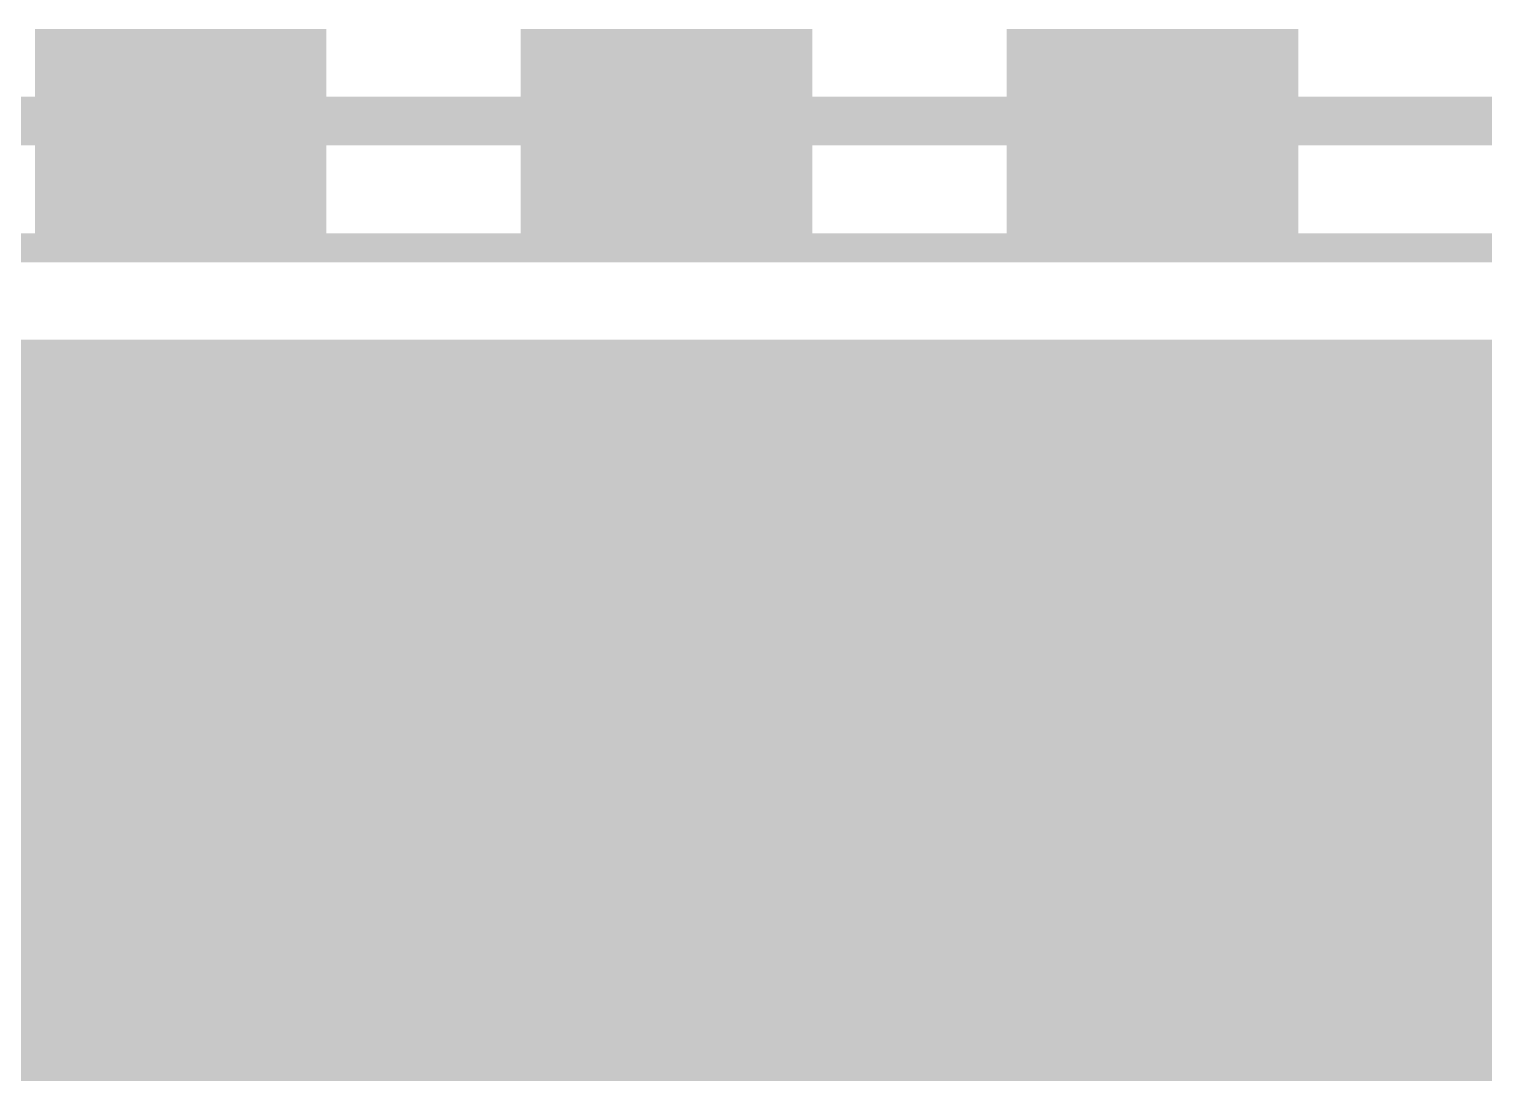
# Model space of a CAD drawing. Extents: x 0 to 10.8, y 0 to 6.1.
# Drawn here: x 7.1135 to 7.4129, y 5.8868 to 6.1016 of the extents above; entities that cross this region are included whole.
import ezdxf

# ---------------------------------------------------------------- set-up
doc = ezdxf.new("R2010")
doc.units = 0
for name, color, linetype in [('1', 22, 'CONTINUOUS'), ('16', 175, 'CONTINUOUS'), ('20', 7, 'CONTINUOUS'), ('21', 253, 'CONTINUOUS')]:
    doc.layers.add(name, color=color, linetype=linetype)

# ---------------------------------------------------------------- blocks, each defined once
blk = doc.blocks.new('RECT')
blk.add_solid([(-0.5, -0.5), (0.5, -0.5), (-0.5, 0.5), (0.5, 0.5)])

msp = doc.modelspace()

# ---------------------------------------------------------------- linework, layer by layer
at = {"layer": '1', "const_width": 0.016}
for points in [[(6.568744, 6.029677), (9.49424, 6.029677)], [(6.568744, 6.016), (9.49424, 6.016)], [(6.568744, 6), (9.49424, 6)], [(6.568744, 5.984), (9.49424, 5.984)], [(6.568744, 5.968), (9.49424, 5.968)], [(6.568744, 5.952), (9.49424, 5.952)], [(6.568744, 5.936), (9.49424, 5.936)], [(6.568744, 5.92), (9.49424, 5.92)], [(6.568744, 5.904), (9.49424, 5.904)], [(6.568744, 5.888), (9.49424, 5.888)]]:
    msp.add_lwpolyline(points, dxfattribs=at)
at = {"layer": '16', "const_width": 0.016}
for points in [[(6.568744, 6.029677), (9.49424, 6.029677)], [(6.568744, 6.016), (9.49424, 6.016)], [(6.568744, 6), (9.49424, 6)], [(6.568744, 5.984), (9.49424, 5.984)], [(6.568744, 5.968), (9.49424, 5.968)], [(6.568744, 5.952), (9.49424, 5.952)], [(6.568744, 5.936), (9.49424, 5.936)], [(6.568744, 5.92), (9.49424, 5.92)], [(6.568744, 5.904), (9.49424, 5.904)], [(6.568744, 5.888), (9.49424, 5.888)]]:
    msp.add_lwpolyline(points, dxfattribs=at)
at = {"layer": '20', "const_width": 0.01}
msp.add_lwpolyline([(9.54724, 6.082677), (6.515748, 6.082677)], dxfattribs=at)
at = {"layer": '21'}
for points, const_width in [([(6.864685, 6.056567), (7.724685, 6.056567)], 0.006), ([(7.151173, 6.024102), (7.136161, 6.016598)], 0.005), ([(7.251173, 6.024102), (7.22115, 6.024102)], 0.005), ([(7.22115, 6.024102), (7.22115, 6.001583)], 0.005), ([(7.343665, 6.024102), (7.32115, 6.001583)], 0.005), ([(7.343665, 5.979067), (7.343665, 6.024102)], 0.005), ([(7.136161, 6.016598), (7.12115, 6.001583)], 0.005), ([(7.22115, 6.001583), (7.236161, 6.009091)], 0.005), ([(7.236161, 6.009091), (7.243665, 6.009091)], 0.005), ([(7.243665, 6.009091), (7.251173, 6.001583)], 0.005), ([(7.12115, 6.001583), (7.12115, 5.986571)], 0.005), ([(7.143665, 6.001583), (7.12115, 6.001583)], 0.005), ([(7.151173, 5.994079), (7.143665, 6.001583)], 0.005), ([(7.251173, 6.001583), (7.251173, 5.986571)], 0.005), ([(7.32115, 6.001583), (7.351173, 6.001583)], 0.005), ([(7.151173, 5.986571), (7.151173, 5.994079)], 0.005), ([(7.12115, 5.986571), (7.128654, 5.979067)], 0.005), ([(7.143665, 5.979067), (7.151173, 5.986571)], 0.005), ([(7.228654, 5.979067), (7.22115, 5.986571)], 0.005), ([(7.251173, 5.986571), (7.243665, 5.979067)], 0.005), ([(7.128654, 5.979067), (7.143665, 5.979067)], 0.005), ([(7.243665, 5.979067), (7.228654, 5.979067)], 0.005)]:
    msp.add_lwpolyline(points, dxfattribs=dict(at, const_width=const_width))
at = {"layer": '21', "const_width": 0.0025}
for points in [[(7.151732, 6.022984, 1), (7.150614, 6.02522)], [(7.22115, 6.025352, 1), (7.22115, 6.022852)], [(7.2224, 6.024102, 1), (7.2199, 6.024102)], [(7.251173, 6.022852, 1), (7.251173, 6.025352)], [(7.344915, 6.024102, 1), (7.342415, 6.024102)], [(7.344549, 6.023219, 1), (7.342781, 6.024986)], [(7.135603, 6.017717, 1), (7.13672, 6.01548)], [(7.137045, 6.015715, 1), (7.135277, 6.017482)], [(7.236161, 6.010341, 1), (7.236161, 6.007841)], [(7.236721, 6.007973, 1), (7.235602, 6.010209)], [(7.244549, 6.009974, 1), (7.242781, 6.008207)], [(7.243665, 6.007841, 1), (7.243665, 6.010341)], [(7.1224, 6.001583, 1), (7.1199, 6.001583)], [(7.12115, 6.002833, 1), (7.12115, 6.000333)], [(7.120266, 6.002466, 1), (7.122034, 6.000699)], [(7.144549, 6.002467, 1), (7.142782, 6.000699)], [(7.143665, 6.000333, 1), (7.143665, 6.002833)], [(7.22059, 6.002701, 1), (7.221709, 6.000465)], [(7.2199, 6.001583, 1), (7.2224, 6.001583)], [(7.252423, 6.001583, 1), (7.249923, 6.001583)], [(7.250289, 6.000699, 1), (7.252057, 6.002467)], [(7.32115, 6.002833, 1), (7.32115, 6.000333)], [(7.320266, 6.002466, 1), (7.322034, 6.000699)], [(7.351173, 6.000333, 1), (7.351173, 6.002833)], [(7.152423, 5.994079, 1), (7.149923, 5.994079)], [(7.15029, 5.993195, 1), (7.152057, 5.994963)], [(7.122033, 5.987455, 1), (7.120266, 5.985687)], [(7.1199, 5.986571, 1), (7.1224, 5.986571)], [(7.149923, 5.986571, 1), (7.152423, 5.986571)], [(7.152057, 5.985687, 1), (7.15029, 5.987455)], [(7.222033, 5.987455, 1), (7.220266, 5.985687)], [(7.249923, 5.986571, 1), (7.252423, 5.986571)], [(7.252057, 5.985687, 1), (7.25029, 5.987455)], [(7.128654, 5.980317, 1), (7.128654, 5.977817)], [(7.143665, 5.977817, 1), (7.143665, 5.980317)], [(7.228654, 5.980317, 1), (7.228654, 5.977817)], [(7.243665, 5.977817, 1), (7.243665, 5.980317)], [(7.12777, 5.978183, 1), (7.129537, 5.979951)], [(7.142782, 5.979951, 1), (7.144549, 5.978183)], [(7.22777, 5.978183, 1), (7.229537, 5.979951)], [(7.242782, 5.979951, 1), (7.244549, 5.978183)], [(7.342415, 5.979067, 1), (7.344915, 5.979067)]]:
    msp.add_lwpolyline(points, format="xyb", dxfattribs=at)

# ---------------------------------------------------------------- block references
at = {"layer": '21', "xscale": 0.06, "yscale": 0.045, "rotation": 180}
for p in [(7.144685, 6.079067), (7.244685, 6.079067), (7.344685, 6.079067)]:
    msp.add_blockref('RECT', p, dxfattribs=at)

doc.saveas('drawing.dxf')
